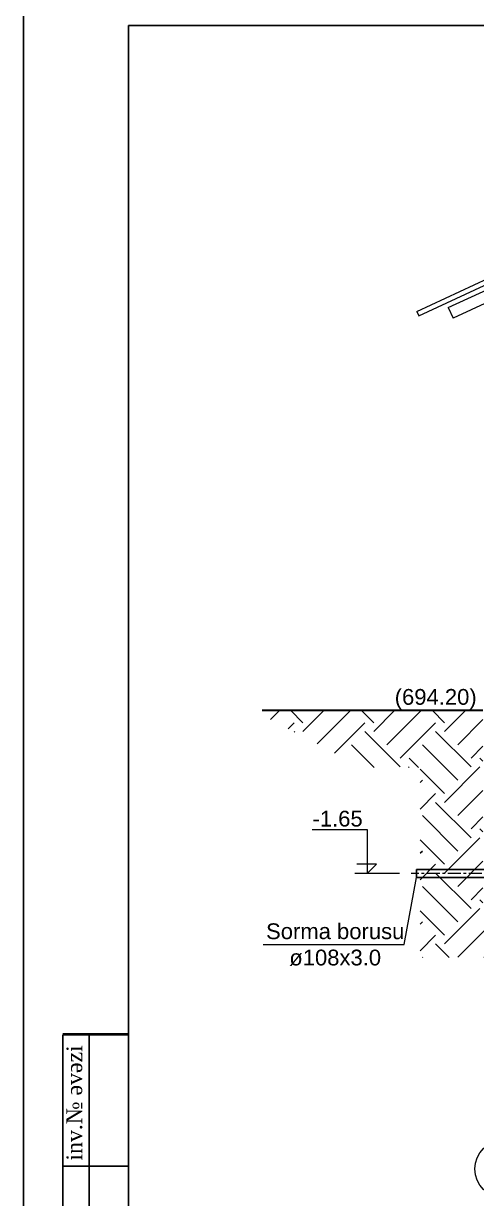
# Model space of a CAD drawing. Header units: millimetres. Extents: x 50754 to 359209, y -241195 to 23895.
# Drawn here: x 172465 to 181088, y -224387 to -202035 of the extents above; entities that cross this region are included whole.
import ezdxf

# ---------------------------------------------------------------- set-up
doc = ezdxf.new("R2010")
doc.units = ezdxf.units.MM
doc.linetypes.add('CENTER', pattern=[2, 1.25, -0.25, 0.25, -0.25])
for name, color, linetype, lineweight in [('33', 7, 'Continuous', 35), ('размер', 250, 'Continuous', 5), ('стены', 7, 'Continuous', 30)]:
    doc.layers.add(name, color=color, linetype=linetype, lineweight=lineweight)
doc.layers.add('Lines', color=7, linetype='Continuous')
doc.styles.add('arial', font='arial.ttf', dxfattribs={"height": 300})
doc.styles.add('Arial-300', font='arial.ttf', dxfattribs={"height": 300})
doc.styles.add('Times New Roman', font='times.ttf', dxfattribs={"height": 300})

msp = doc.modelspace()

# ---------------------------------------------------------------- hatches: boundary and pattern name
at = {"layer": 'размер', "lineweight": 25}
h = msp.add_hatch(dxfattribs=at)
h.set_pattern_fill('EARTH', color=0, scale=150, angle=45)
h.set_pattern_definition([(45, (272581, 3278207.8), (1e-13, 1347.03842), [952.5, -952.5]), (45, (272328.5, 3278460.4), (1e-13, 1347.03842), [952.5, -952.5]), (45, (272075.9, 3278712.9), (1e-13, 1347.03842), [952.5, -952.5]), (135, (272075.9, 3278881.3), (-1347.03842, 1e-13), [952.5, -952.5]), (135, (272328.5, 3279133.9), (-1347.03842, 1e-13), [952.5, -952.5]), (135, (272581, 3279386.5), (-1347.03842, 1e-13), [952.5, -952.5])])
h.paths.add_polyline_path([(176844.402, -215105.844), (181210.27, -215105.844), (181210.27, -219105.844), (190010.27, -219105.844), (190010.27, -215205.844), (196006.048, -215205.844), (194250.263, -216063.345), (191280.289, -216063.345), (191280.289, -219804.339), (180013.733, -219804.339), (180013.733, -216187.014), (178905.398, -216187.014)])

# ---------------------------------------------------------------- linework, layer by layer
at = {"color": 7, "linetype": 'Continuous', "lineweight": 13}
for p, q in [((179951.505, -207510.891), (185610.27, -204883.859)), ((179991.105, -207596.192), (185610.27, -204987.545)), ((180550.769, -207440.059), (185610.27, -205091.231)), ((180550.769, -207440.059), (185610.27, -205091.231)), ((182223.491, -206905.504), (180643.192, -207639.143)), ((182223.491, -206905.504), (180643.192, -207639.143)), ((179951.505, -207510.891), (179991.105, -207596.192)), ((179951.505, -207510.891), (179991.105, -207596.192)), ((180550.786, -207440.096), (180643.192, -207639.143)), ((180550.786, -207440.096), (180643.192, -207639.143))]:
    msp.add_line(p, q, dxfattribs=at)
at = {"lineweight": -3}
msp.add_line((174463.766, -221255.804), (174463.766, -214755.804), dxfattribs=at)
at = {"color": 7, "ltscale": 15}
msp.add_line((179943.154, -218281.941, 4873.056), (179943.154, -218129.994, 4873.056), dxfattribs=at)
at = {"lineweight": 9}
msp.add_line((179619.632, -218205.968, 4873.056), (178771.078, -218205.968, 4873.056), dxfattribs=at)
at = {"linetype": 'CENTER', "lineweight": 9, "ltscale": 200}
msp.add_line((188390.056, -218205.777, 4873.056), (179846.822, -218205.984, 4873.056), dxfattribs=at)
for p, q in [((173213.766, -221255.804), (174463.766, -221255.804)), ((173213.766, -221255.804), (174463.766, -221255.804)), ((173213.766, -221255.804), (174463.766, -221255.804)), ((173213.766, -221270.589), (173213.766, -229770.589)), ((173213.766, -221270.589), (174463.766, -221270.589)), ((173213.766, -221270.589), (174463.766, -221270.589)), ((173213.766, -221270.589), (174463.766, -221270.589)), ((174463.766, -221270.589), (173213.766, -221270.589)), ((173713.766, -221270.589), (173713.766, -229770.589)), ((173213.766, -223770.589), (174463.766, -223770.589))]:
    msp.add_line(p, q)
for points in [[(172465.016, -201570.589), (212465.016, -201570.589), (212465.016, -230270.589), (172465.016, -230270.589)], [(174465.016, -202070.589), (211965.016, -202070.589), (211965.016, -229770.589), (174465.016, -229770.589)]]:
    msp.add_lwpolyline(points, close=True)
at = {"lineweight": 9, "elevation": 4873.056}
msp.add_lwpolyline([(177957.322, -217365.312), (179005.458, -217365.312), (179005.458, -218205.968), (179182.234, -218029.191), (178808.022, -218029.191)], dxfattribs=at)
at = {"ltscale": 15, "elevation": 4873.056}
for points in [[(182432.248, -218129.675), (179943.154, -218129.994)], [(179943.154, -218281.941), (182432.248, -218282.183)]]:
    msp.add_lwpolyline(points, dxfattribs=at)
at = {"layer": '33', "lineweight": 13}
msp.add_line((179708.17, -219556.557), (179943.154, -218281.941, 4873.056), dxfattribs=at)
at = {"layer": '33', "color": 7, "lineweight": 13}
msp.add_line((177029.246, -219556.557), (179708.17, -219556.557), dxfattribs=at)
at = {"layer": '33', "lineweight": 15}
msp.add_circle((181608.646, -223824.489), 550, dxfattribs=at)
at = {"layer": 'Lines', "linetype": 'ByBlock'}
for p, q in [((173254.877, -221255.804), (174463.766, -221255.804)), ((173254.877, -221255.804), (174463.766, -221255.804)), ((173254.877, -221270.589), (174463.766, -221270.589)), ((173254.877, -221270.589), (174463.766, -221270.589))]:
    msp.add_line(p, q, dxfattribs=at)
at = {"layer": 'стены', "color": 0}
msp.add_line((181210.27, -215105.844), (177006.765, -215105.844), dxfattribs=at)

# ---------------------------------------------------------------- texts
at = {"lineweight": 15, "insert": (180311.544, -214694.711), "char_height": 300, "width": 2979.91176, "attachment_point": 2, "style": 'Arial-300'}
msp.add_mtext('\\pxsm0.8;{\\fArial|b0|i0|c238|p34;(}694.2{\\fArial|b0|i0|c238|p34;0)}', dxfattribs=at)
at = {"lineweight": 9, "insert": (178921.415, -217162.63, 4873.056), "char_height": 300, "width": 1921.38428, "attachment_point": 6, "style": 'arial'}
msp.add_mtext('{\\fArial|b0|i0|c238|p34;-1.65}', dxfattribs=at)
at = {"color": 7, "insert": (178398.131, -219556.866), "char_height": 300, "width": 4323.88358, "attachment_point": 5, "style": 'arial'}
msp.add_mtext('{\\fArial|b0|i0|c238|p34;Sorma borusu\\P}ø108x3.0', dxfattribs=at)
at = {"insert": (173282.32, -223892.138), "char_height": 300, "width": 3936.0034, "attachment_point": 1, "rotation": 90, "style": 'Times New Roman'}
msp.add_mtext('{\\fTimes New Roman|b0|i0|c0|p18; \\fTimes New Roman|b0|i0|c238|p18; inv.\\fTimes New Roman|b0|i0|c204|p18;№\\fTimes New Roman|b0|i0|c238|p18; əvəzi}', dxfattribs=at)

doc.saveas('drawing.dxf')
